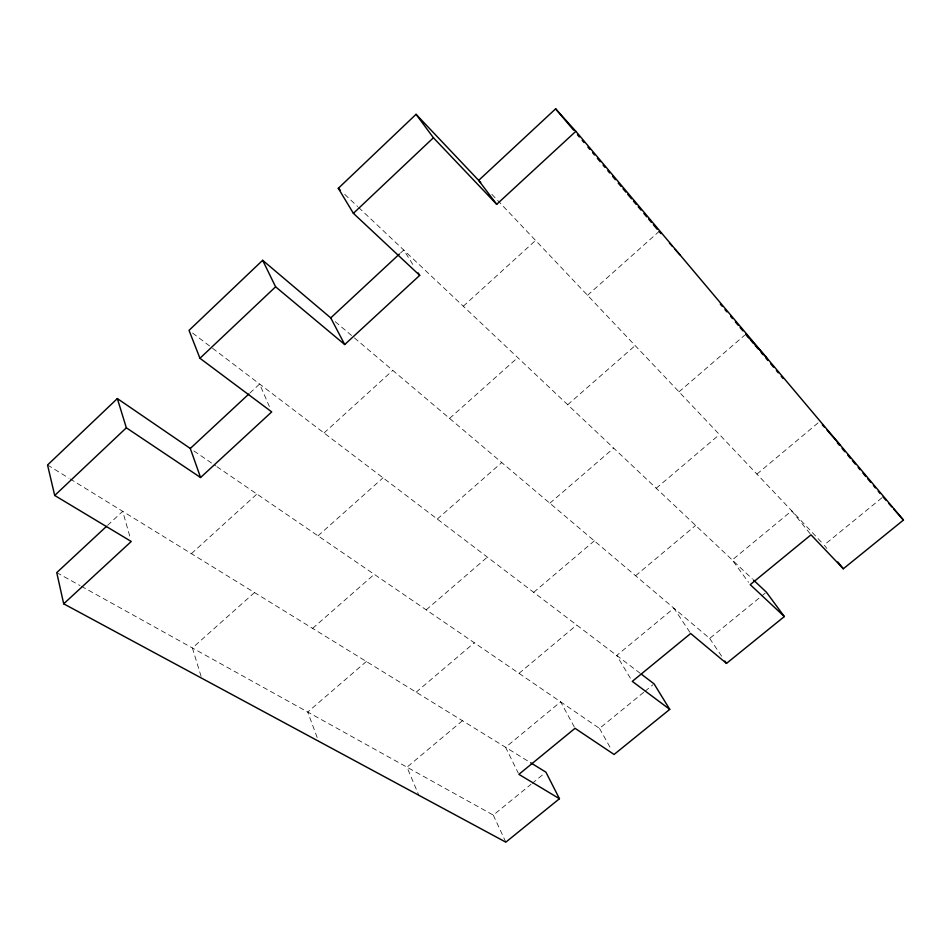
<?xml version="1.0" encoding="UTF-8"?>
<svg xmlns="http://www.w3.org/2000/svg" width="951" height="951" viewBox="0 0 951 951"><rect width="100%" height="100%" fill="white"/><g stroke="black" fill="none" stroke-linecap="round" stroke-linejoin="round"><path stroke-width="0.71" stroke-dasharray="4.75 3.57" d="M107.558 525.38L122.691 511.317L130.489 538.73M249.875 393.072L259.623 384.014L269.406 406.588M400.514 253.025L403.735 250.03L414.374 266.934M191.401 553.672L256.913 494.045M324.029 432.967L392.799 370.379M463.292 306.222L535.568 240.448M254.499 592.556L192.399 647.976L201.648 678.182M318.026 535.853L383.039 477.818M449.585 418.416L517.736 357.6M587.54 295.297L659.055 231.462M312.617 628.373L374.266 574.333M437.294 519.068L501.759 462.555M567.699 404.734L635.173 345.57M366.349 661.492L307.732 712.037L318.537 741.186M426.203 609.864L487.352 557.12M549.844 503.234L613.716 448.147M679.002 391.836L744.657 335.216M416.146 692.185L474.311 642.781M533.689 592.342L594.316 540.846M656.226 488.255L719.467 434.548M462.448 720.727L406.992 767.172L418.82 795.262M519.008 673.356L576.698 625.033M635.565 575.735L695.621 525.439M756.937 474.085L819.524 421.673M81.299 586.256L493.307 815.114L531.05 784.302M532.191 783.374L543.627 774.031M216.935 466.703L599.499 728.418L643.839 692.209M644.98 691.282L652.933 684.779M354.438 337.938L709.684 638.442L760.693 596.8M761.822 595.873L765.222 593.091M881.874 497.849L824.125 545.006L826.859 548.406M56.751 572.621L80.003 585.531M47.55 465.003L68.841 478.127M70.089 478.9L530.801 762.845M193.921 450.952L215.734 465.871M192.566 333.04L211.384 347.353M212.56 348.244L640.071 673.201M335.251 321.711L353.308 336.975M344.749 194.373L357.612 206.522M358.682 207.532L752.503 579.088M491.869 194.325L822.092 542.866M810.086 533.677L791.719 510.818L732.246 559.984L748.52 582.297M709.684 638.442L723.295 658.651M689.879 632.284L673.926 608.188L616.723 655.465L631.547 680.131M599.499 728.418L611.303 749.507M574.345 727.051L560.638 701.826L505.599 747.32L518.259 773.068M493.307 815.114L505.825 842.158"/><path stroke-width="1.43" d="M418.178 272.961L419.7 275.374L344.726 344.547L330.746 317.896L262.654 260.301L189.035 330.366L199.948 358.277L271.713 411.902L200.578 477.521L190.295 448.468L117.353 398.576L47.55 465.003L54.706 495.471L131.262 541.476L63.693 603.814L505.825 842.158L559.45 798.721L545.922 772.164L530.801 762.845M419.7 275.374L353.392 213.333L338.306 188.31L416.062 114.31L480.695 182.521M54.706 495.471L126.34 427.807L117.353 398.576M199.948 358.277L275.6 286.81L262.654 260.301M353.392 213.333L433.406 137.752L416.062 114.31M106.476 526.39L56.751 572.621L63.693 603.814M190.295 448.468L248.782 394.083M330.746 317.896L399.444 254.024M555.61 108.842L478.662 180.381L496.707 204.322L575.854 131.309L555.61 108.842L573.643 130.216M641.236 674.093L654.074 683.852L669.754 709.375L614.084 754.464L575.034 728.311L518.889 774.352L559.45 798.721M669.754 709.375L632.284 681.368L690.676 633.497L726.493 663.406L784.337 616.557L766.363 592.164L753.561 580.098M784.337 616.557L750.232 584.651L811.013 534.819L843.311 568.781L903.45 520.066L575.854 131.309M126.34 427.807L200.578 477.521M275.6 286.81L344.726 344.547M338.306 188.31L340.458 190.331M433.406 137.752L496.707 204.322M659.055 231.462L660.945 233.577M669.456 243.099L672.298 246.273M675.127 249.447L679.858 254.737M766.696 357.778L745.774 334.253L748.639 337.664M822.353 424.871L824.244 426.999M827.073 430.197L840.28 445.104M883.003 496.921L885.928 500.226M888.84 503.543L891.765 506.847M893.714 509.047L903.45 520.066M577.435 134.721L579.337 136.968M582.178 140.344L584.08 142.591M587.873 147.096L589.775 149.343M592.628 152.719L594.518 154.965M597.371 158.341L600.212 161.718M603.065 165.094L604.967 167.34M607.808 170.716L609.71 172.975M612.551 176.351L615.404 179.715M618.245 183.091L621.098 186.467M622.988 188.714L625.841 192.09M627.731 194.337L631.535 198.842M633.425 201.089L636.278 204.465M638.18 206.712L641.022 210.088M643.863 213.464L646.716 216.84M648.618 219.087L651.459 222.463M653.361 224.709L657.153 229.215M720.287 304.047L722.178 306.281M725.007 309.634L726.897 311.88M730.665 316.35L732.555 318.585M735.385 321.949L738.214 325.301M740.104 327.536L742.945 330.9M750.565 339.935L753.43 343.335M755.344 345.605L758.22 349.017M761.097 352.417L763.011 354.687M765.876 358.099L767.802 360.37M770.667 363.769L773.543 367.181M776.42 370.581L778.334 372.851M781.199 376.251L783.125 378.522M837.367 442.833L839.246 445.068M842.075 448.408L844.892 451.749M847.71 455.089L850.527 458.43M852.405 460.653L855.27 464.052M858.147 467.452L860.061 469.723M862.926 473.123L865.79 476.522M867.704 478.793L870.569 482.193M873.446 485.592L875.36 487.863M878.225 491.263L880.139 493.521M837.831 561.993L843.311 568.781M724.888 661.028L726.493 663.406"/></g></svg>
